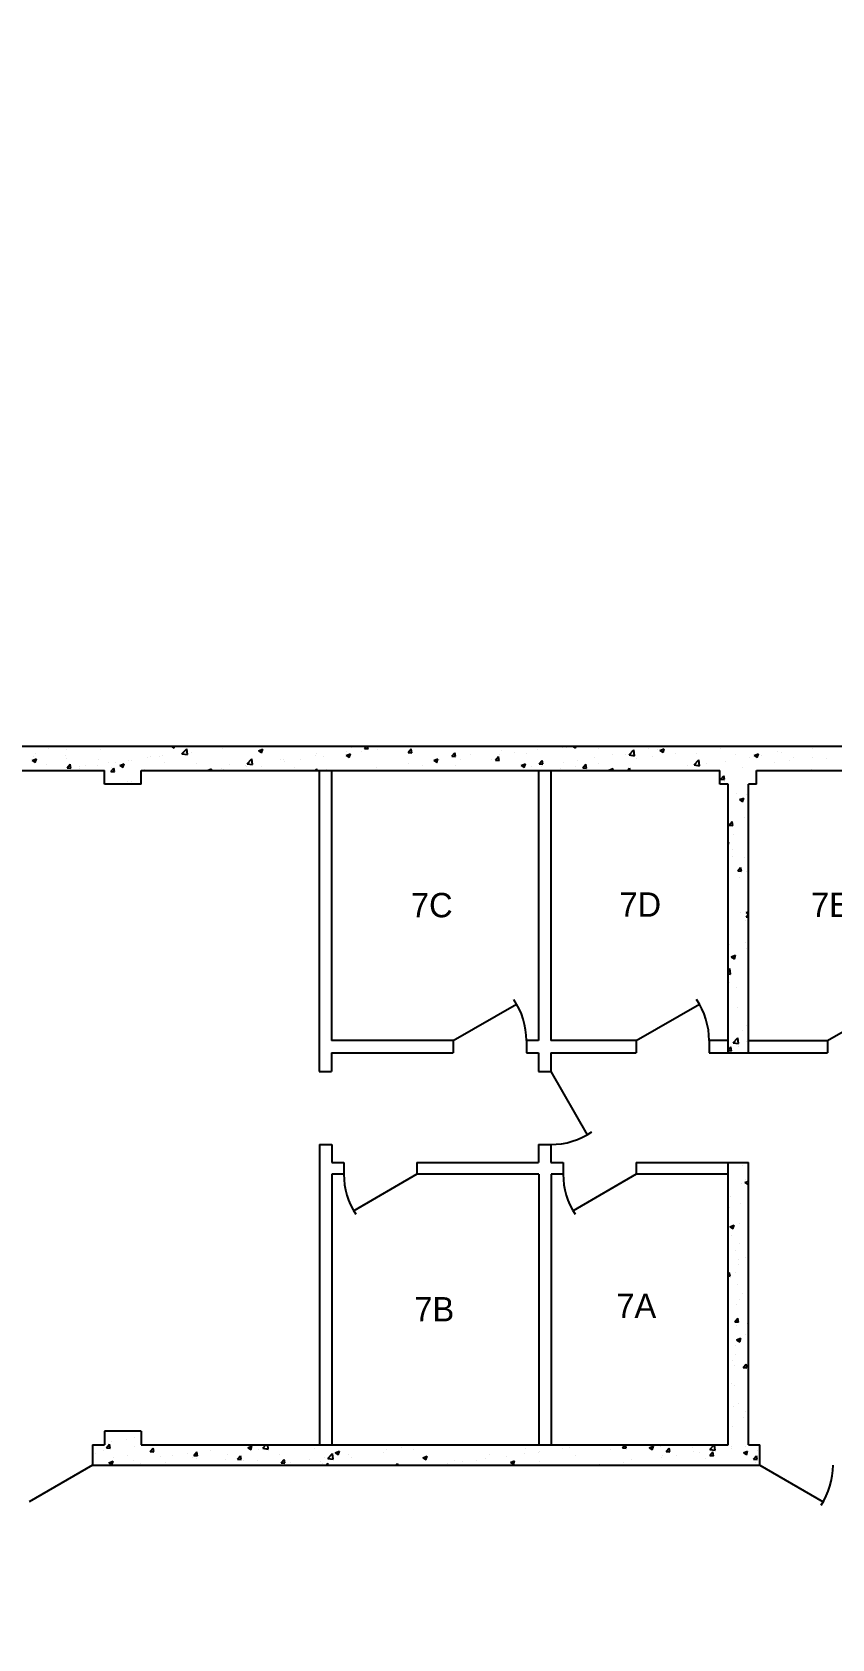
# Model space of a CAD drawing. Header units: inches. Extents: x -34849 to 37501, y -26482 to 39290.
# Drawn here: x 802 to 1196, y 13444 to 14235 of the extents above; entities that cross this region are included whole.
import ezdxf
from ezdxf.enums import TextEntityAlignment as Align

# ---------------------------------------------------------------- set-up
doc = ezdxf.new("R2010")
doc.units = ezdxf.units.IN
doc.header["$MEASUREMENT"] = 0
for name, color, linetype in [('035$01DOOR', 150, 'Continuous'), ('035$01OFFICE', 7, 'Continuous'), ('035$01OUT', 7, 'Continuous'), ('035$01WAL', 7, 'Continuous'), ('035$04OFF', 7, 'Continuous')]:
    doc.layers.add(name, color=color, linetype=linetype)

# ---------------------------------------------------------------- blocks, each defined once
blk = doc.blocks.new('OFFICE')
at = {"color": 2, "linetype": 'Continuous'}
blk.add_attdef('OFFICE', text='', height=12, dxfattribs=at).set_placement((0, 0), align=Align.MIDDLE)

msp = doc.modelspace()

# ---------------------------------------------------------------- linework, layer by layer
at = {"layer": '035$01DOOR'}
for p, q in [((1009.08, 13738.61), (1040.26, 13756.61)), ((1099.08, 13738.61), (1130.26, 13756.61)), ((1193.38, 13738.61), (1224.55, 13756.61)), ((1057.08, 13723.49), (1075.08, 13692.31)), ((991.21, 13672.86), (960.04, 13654.86)), ((1099.21, 13672.86), (1068.04, 13654.86)), ((831.38, 13529.61), (800.2, 13511.61)), ((1160.08, 13529.61), (1191.26, 13511.61))]:
    msp.add_line(p, q, dxfattribs=at)
for centre, start, end in [((1009.08, 13738.61), 0, 34.22322), ((1099.08, 13738.61), 0, 34.22322), ((1057.08, 13723.49), 270, 304.22604), ((991.21, 13672.86), 180, 213.16616), ((1099.21, 13672.86), 180, 213.16616), ((1160.08, 13529.61), 326.83384, 0)]:
    msp.add_arc(centre, 36, start, end, dxfattribs=at)
at = {"layer": '035$01OUT', "linetype": 'Continuous'}
for p, q in [((-53.62, 13883.61), (2051.38, 13883.61)), ((552.38, 13871.61), (837.38, 13871.61)), ((837.38, 13864.86), (837.38, 13871.61)), ((855.38, 13864.86), (837.38, 13864.86)), ((855.38, 13871.61), (1140.39, 13871.61)), ((855.38, 13864.86), (855.38, 13871.61)), ((1140.39, 13864.86), (1140.39, 13871.61)), ((1144.39, 13864.86), (1140.39, 13864.86)), ((1158.39, 13864.86), (1154.39, 13864.86)), ((1158.39, 13871.61), (1443.38, 13871.61)), ((1158.39, 13864.86), (1158.39, 13871.61))]:
    msp.add_line(p, q, dxfattribs=at)
at = {"layer": '035$01OUT'}
for p, q in [((809.57, 13882.39), (809.57, 13882.39)), ((818.59, 13881.95), (818.59, 13881.95)), ((835.47, 13881.92), (835.47, 13881.92)), ((870.27, 13883.61), (871.58, 13882.73)), ((871.58, 13882.73), (871.88, 13883.61)), ((875.49, 13879.87), (877.83, 13882.3)), ((877.31, 13880.52), (877.31, 13880.52)), ((877.65, 13881.34), (877.65, 13881.34)), ((878.16, 13879.45), (877.83, 13882.3)), ((879.95, 13880.5), (879.95, 13880.5)), ((895.35, 13882.61), (895.35, 13882.61)), ((896.26, 13883.01), (896.26, 13883.01)), ((913.2, 13881.33), (915.3, 13882.14)), ((913.2, 13881.33), (914.69, 13880.33)), ((914.69, 13880.32), (915.3, 13882.14)), ((956.28, 13880.82), (956.28, 13880.82)), ((959.09, 13882.86), (959.09, 13882.86)), ((964.01, 13881.14), (964.01, 13881.14)), ((965.36, 13882.36), (966.41, 13883.61)), ((965.36, 13882.36), (967.15, 13882.2)), ((967.15, 13882.2), (966.89, 13883.61)), ((971.52, 13882.13), (971.52, 13882.13)), ((971.86, 13883.07), (971.86, 13883.07)), ((986.88, 13880.47), (988.32, 13882.2)), ((986.88, 13880.47), (988.67, 13880.32)), ((988.67, 13880.32), (988.32, 13882.2)), ((1008.39, 13878.59), (1009.84, 13880.31)), ((1010.19, 13878.43), (1009.84, 13880.31)), ((1033.03, 13881.48), (1033.03, 13881.48)), ((1039.26, 13880.25), (1039.26, 13880.25)), ((1048.19, 13883.4), (1048.19, 13883.4)), ((1048.64, 13883.54), (1048.64, 13883.54)), ((1050.62, 13881.75), (1050.62, 13881.75)), ((1062.82, 13882.97), (1062.82, 13882.97)), ((1064.65, 13882.86), (1064.65, 13882.86)), ((1068.03, 13883.61), (1069.24, 13882.79)), ((1069.24, 13882.79), (1069.52, 13883.61)), ((1080.67, 13882.19), (1080.67, 13882.19)), ((1095.63, 13879.3), (1097.97, 13881.73)), ((1096.68, 13881.51), (1096.68, 13881.51)), ((1098.3, 13878.88), (1097.97, 13881.73)), ((1105, 13882.39), (1105, 13882.39)), ((1109.54, 13881.95), (1109.54, 13881.95)), ((1110.86, 13881.4), (1112.96, 13882.2)), ((1110.86, 13881.4), (1112.35, 13880.39)), ((1112.36, 13880.39), (1112.96, 13882.2)), ((1112.7, 13880.83), (1112.7, 13880.83)), ((1128.71, 13880.16), (1128.71, 13880.16)), ((1140.63, 13882.37), (1140.63, 13882.37)), ((1148.14, 13883.36), (1148.14, 13883.36)), ((1168.95, 13880.9), (1168.95, 13880.9)), ((1170.72, 13880.35), (1170.72, 13880.35)), ((1185.87, 13882.28), (1185.87, 13882.28)), ((801.77, 13876.46), (803.87, 13877.27)), ((801.77, 13876.46), (803.26, 13875.45)), ((802.58, 13878.36), (802.58, 13878.36)), ((803.26, 13875.45), (803.87, 13877.27)), ((803.44, 13880.03), (803.44, 13880.03)), ((808.9, 13874.33), (808.9, 13874.33)), ((817.97, 13878.92), (817.97, 13878.92)), ((818.59, 13877.68), (818.59, 13877.68)), ((818.9, 13872.97), (820.34, 13874.69)), ((818.9, 13872.97), (820.69, 13872.81)), ((820.69, 13872.81), (820.34, 13874.69)), ((820.62, 13873.05), (820.62, 13873.05)), ((824.92, 13873.65), (824.92, 13873.65)), ((825.16, 13872.33), (825.16, 13872.33)), ((828.13, 13874.04), (828.13, 13874.04)), ((833.81, 13874.21), (833.81, 13874.21)), ((834.6, 13877.01), (834.6, 13877.01)), ((839.5, 13875.54), (839.5, 13875.54)), ((840.41, 13871.09), (841.86, 13872.81)), ((840.93, 13872.98), (840.93, 13872.98)), ((842.21, 13870.93), (841.86, 13872.81)), ((842.66, 13875.33), (842.66, 13875.33)), ((844.88, 13874.06), (846.98, 13874.87)), ((844.88, 13874.06), (846.37, 13873.05)), ((846.37, 13873.05), (846.98, 13874.86)), ((849.21, 13876.33), (849.21, 13876.33)), ((850.62, 13876.33), (850.62, 13876.33)), ((856.94, 13872.3), (856.94, 13872.3)), ((858.44, 13878.03), (858.44, 13878.03)), ((860.15, 13878.34), (860.15, 13878.34)), ((864.37, 13878.25), (864.37, 13878.25)), ((865.95, 13879.02), (865.95, 13879.02)), ((866.63, 13875.65), (866.63, 13875.65)), ((875.49, 13879.87), (878.16, 13879.45)), ((882.65, 13874.98), (882.65, 13874.98)), ((887.99, 13871.66), (890.09, 13872.46)), ((889.81, 13871.61), (890.1, 13872.46)), ((894.99, 13872.62), (894.99, 13872.62)), ((898.66, 13874.3), (898.66, 13874.3)), ((906.6, 13873.85), (906.6, 13873.85)), ((907.24, 13873.66), (907.24, 13873.66)), ((907.51, 13874.9), (909.84, 13877.34)), ((907.51, 13874.9), (910.17, 13874.49)), ((910.18, 13874.49), (909.84, 13877.34)), ((910.14, 13874.54), (910.14, 13874.54)), ((914.68, 13873.62), (914.68, 13873.62)), ((924.1, 13876.85), (924.1, 13876.85)), ((925.72, 13876.79), (925.72, 13876.79)), ((926.19, 13876.16), (926.19, 13876.16)), ((930.69, 13872.95), (930.69, 13872.95)), ((933.7, 13877.15), (933.7, 13877.15)), ((941.12, 13878.9), (941.12, 13878.9)), ((941.13, 13871.61), (941.86, 13872.37)), ((941.59, 13879.85), (941.59, 13879.85)), ((941.95, 13871.61), (941.86, 13872.37)), ((945.06, 13878.64), (945.06, 13878.64)), ((946.71, 13872.27), (946.71, 13872.27)), ((956.31, 13878.93), (958.41, 13879.74)), ((956.31, 13878.93), (957.81, 13877.92)), ((957.81, 13877.92), (958.42, 13879.73)), ((971.49, 13873.09), (971.49, 13873.09)), ((986.9, 13875.2), (986.9, 13875.2)), ((993.93, 13874.28), (993.93, 13874.28)), ((999.43, 13876.53), (1001.53, 13877.33)), ((999.43, 13876.53), (1000.92, 13875.52)), ((1000.92, 13875.52), (1001.53, 13877.33)), ((1001.44, 13875.27), (1001.44, 13875.27)), ((1002.05, 13877.12), (1002.05, 13877.12)), ((1008.39, 13878.59), (1010.19, 13878.43)), ((1010.34, 13873.96), (1010.34, 13873.96)), ((1012.8, 13876.77), (1012.8, 13876.77)), ((1017.63, 13879.37), (1017.63, 13879.37)), ((1027.83, 13876.97), (1027.83, 13876.97)), ((1029.91, 13876.71), (1031.36, 13878.43)), ((1029.91, 13876.71), (1031.7, 13876.55)), ((1031.71, 13876.55), (1031.36, 13878.43)), ((1031.75, 13879.26), (1031.75, 13879.26)), ((1042.54, 13874.12), (1044.64, 13874.93)), ((1042.54, 13874.12), (1044.03, 13873.12)), ((1044.04, 13873.12), (1044.64, 13874.93)), ((1045.33, 13879.97), (1045.33, 13879.97)), ((1047.82, 13873.42), (1047.82, 13873.42)), ((1051.43, 13874.83), (1052.88, 13876.55)), ((1051.43, 13874.83), (1053.22, 13874.67)), ((1052.52, 13873.38), (1052.52, 13873.38)), ((1053.22, 13874.67), (1052.88, 13876.55)), ((1061.68, 13872.41), (1061.68, 13872.41)), ((1063.4, 13875.66), (1063.4, 13875.66)), ((1069.19, 13873.4), (1069.19, 13873.4)), ((1070.01, 13876.39), (1070.01, 13876.39)), ((1072.95, 13872.94), (1074.39, 13874.67)), ((1072.95, 13872.94), (1074.74, 13872.79)), ((1074.74, 13872.79), (1074.39, 13874.67)), ((1078.81, 13877.78), (1078.81, 13877.78)), ((1080.55, 13874.89), (1080.55, 13874.89)), ((1085.66, 13871.72), (1087.76, 13872.53)), ((1087.45, 13871.61), (1087.76, 13872.53)), ((1087.51, 13879.39), (1087.51, 13879.39)), ((1093.96, 13879.7), (1093.96, 13879.7)), ((1094.93, 13871.61), (1095.91, 13872.78)), ((1095.63, 13879.3), (1098.3, 13878.88)), ((1096.13, 13871.61), (1095.91, 13872.78)), ((1099.5, 13877.39), (1099.5, 13877.39)), ((1107.01, 13878.38), (1107.01, 13878.38)), ((1118.37, 13879.87), (1118.37, 13879.87)), ((1124.58, 13874.07), (1124.58, 13874.07)), ((1127.65, 13874.33), (1129.99, 13876.77)), ((1127.65, 13874.33), (1130.32, 13873.92)), ((1130.32, 13873.92), (1129.99, 13876.77)), ((1133.95, 13874.9), (1133.95, 13874.9)), ((1143.05, 13875.99), (1143.05, 13875.99)), ((1148.04, 13879.48), (1148.04, 13879.48)), ((1151.61, 13873.02), (1151.61, 13873.02)), ((1154.76, 13877.9), (1154.76, 13877.9)), ((1157.29, 13878.99), (1159.39, 13879.8)), ((1157.29, 13878.99), (1158.78, 13877.99)), ((1158.63, 13878.24), (1158.63, 13878.24)), ((1158.78, 13877.99), (1159.39, 13879.8)), ((1160.74, 13878.8), (1160.74, 13878.8)), ((1167.24, 13875.51), (1167.24, 13875.51)), ((1174.75, 13876.5), (1174.75, 13876.5)), ((1176.75, 13878.13), (1176.75, 13878.13)), ((1185.51, 13872.29), (1185.51, 13872.29)), ((1186.11, 13878), (1186.11, 13878)), ((1192.77, 13877.45), (1192.77, 13877.45)), ((818.23, 13871.96), (818.23, 13871.96)), ((840.41, 13871.09), (842.21, 13870.93)), ((848.85, 13866.34), (848.85, 13866.34)), ((850.55, 13866.2), (850.55, 13866.2)), ((872.96, 13871.62), (872.96, 13871.62)), ((887.99, 13871.66), (888.06, 13871.61)), ((895.88, 13872.17), (895.88, 13872.17)), ((974.99, 13871.79), (974.99, 13871.79)), ((1085.66, 13871.72), (1085.82, 13871.61)), ((1109.18, 13871.96), (1109.18, 13871.96)), ((1116.46, 13871.89), (1116.46, 13871.89)), ((1140.81, 13867.3), (1142.26, 13869.02)), ((1140.81, 13867.3), (1142.61, 13867.14)), ((1142.61, 13867.14), (1142.26, 13869.02)), ((1142.68, 13866.01), (1142.68, 13866.01)), ((1158.26, 13868.26), (1158.26, 13868.26)), ((1161.82, 13871.61), (1162, 13871.8)), ((1162.03, 13871.61), (1162.01, 13871.8))]:
    msp.add_line(p, q, dxfattribs=at)
at = {"layer": '035$01WAL'}
for p, q in [((943.08, 13871.61), (943.08, 13723.49)), ((949.08, 13871.61), (949.08, 13738.61)), ((1051.08, 13871.61), (1051.08, 13738.61)), ((1057.08, 13871.61), (1057.08, 13738.61)), ((1148.52, 13860.12), (1148.52, 13860.12)), ((1149.99, 13857.24), (1152.09, 13858.05)), ((1149.99, 13857.24), (1151.48, 13856.23)), ((1151.48, 13856.23), (1152.09, 13858.05)), ((1153.52, 13860), (1153.52, 13860)), ((1144.98, 13844.73), (1146.42, 13846.45)), ((1144.98, 13844.73), (1146.77, 13844.57)), ((1146.77, 13844.57), (1146.42, 13846.45)), ((1152.24, 13848.22), (1152.24, 13848.22)), ((1154.39, 13841.01), (1154.39, 13841.01)), ((1144.39, 13835.11), (1144.79, 13836.29)), ((1144.39, 13836.14), (1144.79, 13836.29)), ((1146.4, 13832.89), (1146.4, 13832.89)), ((1146.88, 13840.02), (1146.88, 13840.02)), ((1146.5, 13829.17), (1146.5, 13829.17)), ((1152.73, 13828.86), (1152.73, 13828.86)), ((1149.14, 13822.16), (1150.58, 13823.89)), ((1149.14, 13822.16), (1150.93, 13822.01)), ((1149.97, 13818.84), (1149.97, 13818.84)), ((1150.93, 13822.01), (1150.59, 13823.89)), ((1153.44, 13822.01), (1153.44, 13822.01)), ((1150.6, 13801.64), (1150.6, 13801.64)), ((1153.3, 13801.65), (1154.39, 13802.07)), ((1153.3, 13801.65), (1154.39, 13800.91)), ((1153.13, 13797.67), (1153.13, 13797.67)), ((1153.3, 13799.6), (1154.39, 13800.9)), ((1153.3, 13799.6), (1154.39, 13799.5)), ((1144.64, 13786.39), (1144.64, 13786.39)), ((1145.24, 13785.83), (1145.24, 13785.83)), ((1152.75, 13786.82), (1152.75, 13786.82)), ((1146, 13779.9), (1148.1, 13780.7)), ((1146, 13779.9), (1147.49, 13778.89)), ((1147.49, 13778.89), (1148.1, 13780.7)), ((1153.35, 13784.02), (1153.35, 13784.02)), ((1144.39, 13773.33), (1145.23, 13774.2)), ((1144.39, 13771.53), (1145.56, 13771.35)), ((1144.85, 13774.99), (1144.85, 13774.99)), ((1145.56, 13771.35), (1145.23, 13774.2)), ((1145.12, 13767.03), (1145.12, 13767.03)), ((1148.32, 13764.65), (1148.32, 13764.65)), ((1148.84, 13755.13), (1148.84, 13755.13)), ((1154.25, 13758.4), (1154.25, 13758.4)), ((1153.26, 13746.03), (1153.26, 13746.03)), ((1153.89, 13748.41), (1153.89, 13748.41)), ((1009.08, 13738.61), (949.08, 13738.61)), ((1009.08, 13738.61), (1009.08, 13732.61)), ((1045.08, 13738.61), (1045.08, 13732.61)), ((1051.08, 13738.61), (1045.08, 13738.61)), ((1099.08, 13738.61), (1057.08, 13738.61)), ((1099.08, 13738.61), (1099.08, 13732.61)), ((1135.08, 13738.61), (1135.08, 13732.61)), ((1144.39, 13738.61), (1135.08, 13738.61)), ((1146.87, 13737.58), (1149.21, 13740.01)), ((1149.54, 13737.16), (1149.21, 13740.01)), ((1151.49, 13743.48), (1151.49, 13743.48)), ((1153.52, 13738.43), (1153.52, 13738.43)), ((1154.39, 13738.61), (1193.38, 13738.61)), ((1193.38, 13738.61), (1193.38, 13732.61)), ((949.08, 13732.61), (1009.08, 13732.61)), ((949.08, 13732.61), (949.08, 13723.49)), ((1045.08, 13732.61), (1051.08, 13732.61)), ((1051.08, 13732.61), (1051.08, 13723.49)), ((1057.08, 13732.61), (1099.08, 13732.61)), ((1057.08, 13732.61), (1057.08, 13723.49)), ((1135.08, 13732.61), (1144.39, 13732.61)), ((1144.39, 13733.93), (1145.72, 13735.51)), ((1144.39, 13733.77), (1146.06, 13733.63)), ((1146.06, 13733.63), (1145.72, 13735.51)), ((1146.87, 13737.58), (1149.54, 13737.16)), ((1149.32, 13735.77), (1149.32, 13735.77)), ((1151.1, 13732.64), (1151.1, 13732.64)), ((1154.39, 13732.61), (1193.38, 13732.61)), ((943.08, 13723.49), (949.08, 13723.49)), ((1051.08, 13723.49), (1057.08, 13723.49)), ((943.21, 13687.49), (943.21, 13539.61)), ((943.21, 13687.49), (949.21, 13687.49)), ((949.21, 13687.49), (949.21, 13678.61)), ((1051.08, 13687.49), (1051.08, 13678.61)), ((1051.08, 13687.49), (1057.08, 13687.49)), ((1057.08, 13687.49), (1057.08, 13678.61)), ((949.21, 13678.61), (955.21, 13678.61)), ((955.21, 13678.61), (955.21, 13672.86)), ((991.21, 13678.61), (1051.08, 13678.61)), ((991.21, 13678.61), (991.21, 13672.86)), ((1057.08, 13678.61), (1063.21, 13678.61)), ((1063.21, 13678.61), (1063.21, 13672.86)), ((1099.21, 13678.61), (1144.39, 13678.61)), ((1099.21, 13678.61), (1099.21, 13672.86)), ((1149.46, 13678.46), (1149.46, 13678.46)), ((1151.33, 13678.51), (1151.33, 13678.51)), ((1151.41, 13677.29), (1151.41, 13677.29)), ((949.21, 13672.86), (949.21, 13539.61)), ((955.21, 13672.86), (949.21, 13672.86)), ((1051.21, 13672.86), (991.21, 13672.86)), ((1051.21, 13672.86), (1051.21, 13539.61)), ((1057.21, 13672.86), (1057.21, 13539.61)), ((1063.21, 13672.86), (1057.21, 13672.86)), ((1144.39, 13672.86), (1099.21, 13672.86)), ((1150.97, 13668.52), (1150.97, 13668.52)), ((1152.61, 13668.72), (1154.39, 13669.41)), ((1152.61, 13668.72), (1154.11, 13667.72)), ((1152.93, 13668.12), (1152.93, 13668.12)), ((1153.08, 13670.06), (1153.08, 13670.06)), ((1154.11, 13667.72), (1154.39, 13668.57)), ((1145.44, 13662.04), (1145.44, 13662.04)), ((1145.04, 13656.29), (1145.04, 13656.29)), ((1150.6, 13658.53), (1150.6, 13658.53)), ((1145.32, 13646.97), (1147.42, 13647.77)), ((1145.32, 13646.97), (1146.81, 13645.96)), ((1146.81, 13645.96), (1147.42, 13647.77)), ((1150.24, 13648.55), (1150.24, 13648.55)), ((1154.23, 13649.97), (1154.23, 13649.97)), ((1145.92, 13642.68), (1145.92, 13642.68)), ((1148.2, 13635.12), (1148.2, 13635.12)), ((1149.87, 13638.56), (1149.87, 13638.56)), ((1149.51, 13628.57), (1149.51, 13628.57)), ((1149.64, 13630.79), (1149.64, 13630.79)), ((1152.99, 13632.07), (1152.99, 13632.07)), ((1144.39, 13623.83), (1145.01, 13624.56)), ((1144.39, 13622.77), (1145.36, 13622.68)), ((1145.36, 13622.68), (1145.01, 13624.56)), ((1147.82, 13624.27), (1147.82, 13624.27)), ((1149.14, 13618.58), (1149.14, 13618.58)), ((1150.12, 13611.43), (1150.12, 13611.43)), ((1151.29, 13613.94), (1151.29, 13613.94)), ((1154.14, 13611.98), (1154.14, 13611.98)), ((1148.78, 13608.6), (1148.78, 13608.6)), ((1147.73, 13600.27), (1149.17, 13602)), ((1147.73, 13600.27), (1149.52, 13600.12)), ((1148.41, 13598.61), (1148.41, 13598.61)), ((1149.52, 13600.11), (1149.17, 13601.99)), ((1153.85, 13599.53), (1153.85, 13599.53)), ((1148.05, 13588.62), (1148.05, 13588.62)), ((1148.62, 13591.38), (1150.72, 13592.19)), ((1148.62, 13591.38), (1150.12, 13590.37)), ((1150.12, 13590.37), (1150.73, 13592.19)), ((1152.91, 13594.08), (1152.91, 13594.08)), ((1146.56, 13580.94), (1146.56, 13580.94)), ((1148, 13584.2), (1148, 13584.2)), ((1154.07, 13581.92), (1154.07, 13581.92)), ((1154.33, 13580.17), (1154.33, 13580.17)), ((1147.68, 13578.64), (1147.68, 13578.64)), ((1151.89, 13577.71), (1153.34, 13579.43)), ((1151.89, 13577.71), (1153.68, 13577.55)), ((1153.68, 13577.55), (1153.34, 13579.43)), ((1154.06, 13573.99), (1154.06, 13573.99)), ((1146.18, 13570.09), (1146.18, 13570.09)), ((1147.32, 13568.65), (1147.32, 13568.65)), ((1146.95, 13558.66), (1146.95, 13558.66)), ((1149.65, 13559.76), (1149.65, 13559.76)), ((1152.82, 13556.09), (1152.82, 13556.09)), ((1146.59, 13548.68), (1146.59, 13548.68)), ((1152.21, 13552.95), (1152.21, 13552.95)), ((840.7, 13541.1), (840.7, 13541.1)), ((848.21, 13542.09), (848.21, 13542.09)), ((852.17, 13543.03), (852.17, 13543.03)), ((832.81, 13535.22), (832.81, 13535.22)), ((836.81, 13536.77), (836.81, 13536.77)), ((838.3, 13538.25), (839.74, 13539.97)), ((838.3, 13538.25), (840.09, 13538.09)), ((840.09, 13538.09), (839.75, 13539.97)), ((841.86, 13533.44), (841.86, 13533.44)), ((848.82, 13534.55), (848.82, 13534.55)), ((851.96, 13538.7), (851.96, 13538.7)), ((859.36, 13536.44), (859.36, 13536.44)), ((859.82, 13536.36), (861.26, 13538.09)), ((859.82, 13536.36), (861.61, 13536.21)), ((861.61, 13536.21), (861.26, 13538.09)), ((864.83, 13533.87), (864.83, 13533.87)), ((866.1, 13539.61), (866.22, 13539.53)), ((866.22, 13539.53), (866.25, 13539.61)), ((870.63, 13534.25), (870.63, 13534.25)), ((870.85, 13539.44), (870.85, 13539.44)), ((878.14, 13535.24), (878.14, 13535.24)), ((880.85, 13533.19), (880.85, 13533.19)), ((881.33, 13534.48), (882.78, 13536.21)), ((881.33, 13534.48), (883.13, 13534.33)), ((882.58, 13533.07), (882.58, 13533.07)), ((883.13, 13534.32), (882.78, 13536.2)), ((889.5, 13536.74), (889.5, 13536.74)), ((896.86, 13532.52), (896.86, 13532.52)), ((897.74, 13534.99), (897.74, 13534.99)), ((902.85, 13532.6), (904.3, 13534.32)), ((902.85, 13532.6), (904.64, 13532.44)), ((904.65, 13532.44), (904.3, 13534.32)), ((907.84, 13538.13), (909.94, 13538.94)), ((907.84, 13538.13), (909.34, 13537.12)), ((908.44, 13539.23), (908.44, 13539.23)), ((909.34, 13537.12), (909.94, 13538.94)), ((913.32, 13537.24), (913.32, 13537.24)), ((915.26, 13537.98), (916.83, 13539.61)), ((915.26, 13537.98), (917.93, 13537.56)), ((917.93, 13537.56), (917.69, 13539.61)), ((923.3, 13534.95), (923.3, 13534.95)), ((924.37, 13530.72), (925.82, 13532.44)), ((926.16, 13530.56), (925.82, 13532.44)), ((928.72, 13539.35), (928.72, 13539.35)), ((938.37, 13532.38), (938.37, 13532.38)), ((940.8, 13537.95), (940.8, 13537.95)), ((945.88, 13533.37), (945.88, 13533.37)), ((947.28, 13533.01), (949.62, 13535.45)), ((947.28, 13533.01), (949.95, 13532.6)), ((949.95, 13532.6), (949.62, 13535.45)), ((950.96, 13535.73), (953.06, 13536.53)), ((950.96, 13535.73), (952.45, 13534.72)), ((952.45, 13534.72), (953.06, 13536.53)), ((957.24, 13534.86), (957.24, 13534.86)), ((959.09, 13533.54), (959.09, 13533.54)), ((974.49, 13535.65), (974.49, 13535.65)), ((976.19, 13537.36), (976.19, 13537.36)), ((983.7, 13538.34), (983.7, 13538.34)), ((989.65, 13537.57), (989.65, 13537.57)), ((994.07, 13533.33), (996.17, 13534.13)), ((994.07, 13533.33), (995.56, 13532.32)), ((995.56, 13532.32), (996.17, 13534.13)), ((1024.99, 13532.99), (1024.99, 13532.99)), ((1027.04, 13535.07), (1027.04, 13535.07)), ((1035.42, 13533.86), (1035.42, 13533.86)), ((1043.94, 13535.48), (1043.94, 13535.48)), ((1044.53, 13538.07), (1044.53, 13538.07)), ((1051, 13536.11), (1051, 13536.11)), ((1051.45, 13536.47), (1051.45, 13536.47)), ((1062.81, 13537.97), (1062.81, 13537.97)), ((1063.85, 13539.61), (1063.88, 13539.59)), ((1063.88, 13539.59), (1063.89, 13539.61)), ((1066.4, 13538.23), (1066.4, 13538.23)), ((1069.21, 13534.49), (1069.21, 13534.49)), ((1086.71, 13537.49), (1086.71, 13537.49)), ((1092.35, 13538.22), (1093.52, 13539.61)), ((1092.35, 13538.22), (1094.14, 13538.07)), ((1094.14, 13538.06), (1093.86, 13539.61)), ((1096.77, 13532.41), (1096.77, 13532.41)), ((1105.51, 13538.2), (1107.61, 13539)), ((1105.51, 13538.2), (1107, 13537.19)), ((1107, 13537.19), (1107.61, 13539)), ((1110.9, 13539.05), (1110.9, 13539.05)), ((1111.68, 13533.61), (1111.68, 13533.61)), ((1112.18, 13534.52), (1112.18, 13534.52)), ((1113.87, 13536.34), (1115.31, 13538.06)), ((1113.87, 13536.34), (1115.66, 13536.18)), ((1115.66, 13536.18), (1115.31, 13538.06)), ((1119.19, 13534.59), (1119.19, 13534.59)), ((1126.91, 13538.37), (1126.91, 13538.37)), ((1127.33, 13536.44), (1127.33, 13536.44)), ((1130.55, 13536.09), (1130.55, 13536.09)), ((1133.16, 13533), (1133.16, 13533)), ((1135.38, 13534.46), (1136.83, 13536.18)), ((1135.38, 13534.46), (1137.18, 13534.3)), ((1135.41, 13537.41), (1137.52, 13539.61)), ((1135.41, 13537.41), (1138.07, 13536.99)), ((1137.18, 13534.3), (1136.83, 13536.18)), ((1138.08, 13536.99), (1137.77, 13539.61)), ((1146.23, 13538.69), (1146.23, 13538.69)), ((1146.24, 13537.7), (1146.24, 13537.7)), ((1151.93, 13535.79), (1154.03, 13536.6)), ((1151.93, 13535.79), (1153.42, 13534.79)), ((1152.81, 13538.59), (1152.81, 13538.59)), ((1153.43, 13534.79), (1154.03, 13536.6)), ((1153.97, 13536), (1153.97, 13536)), ((1156.9, 13532.57), (1158.35, 13534.3)), ((1156.9, 13532.57), (1158.7, 13532.42)), ((1157.01, 13539.57), (1157.01, 13539.57)), ((1158.7, 13532.42), (1158.35, 13534.3)), ((1158.94, 13537.02), (1158.94, 13537.02)), ((839.13, 13531.19), (839.13, 13531.19)), ((839.52, 13530.86), (841.62, 13531.66)), ((839.52, 13530.86), (841.01, 13529.85)), ((840.32, 13530.26), (840.32, 13530.26)), ((841.02, 13529.85), (841.62, 13531.66)), ((851.68, 13531.76), (851.68, 13531.76)), ((855.15, 13530.52), (855.15, 13530.52)), ((867.18, 13530.96), (867.18, 13530.96)), ((871.16, 13529.84), (871.16, 13529.84)), ((905.8, 13531.95), (905.8, 13531.95)), ((912.88, 13531.84), (912.88, 13531.84)), ((919.42, 13529.88), (919.42, 13529.88)), ((924.37, 13530.72), (926.16, 13530.56)), ((928.89, 13531.16), (928.89, 13531.16)), ((943.51, 13531.29), (943.51, 13531.29)), ((944.91, 13530.49), (944.91, 13530.49)), ((946.54, 13529.61), (947.33, 13530.56)), ((947.51, 13529.61), (947.33, 13530.56)), ((960.92, 13529.81), (960.92, 13529.81)), ((980.8, 13529.61), (981.63, 13530.48)), ((981.74, 13529.61), (981.64, 13530.48)), ((1004.86, 13529.83), (1004.86, 13529.83)), ((1006.12, 13530.5), (1006.12, 13530.5)), ((1009.54, 13532.07), (1009.54, 13532.07)), ((1013.63, 13531.49), (1013.63, 13531.49)), ((1020.27, 13531.94), (1020.27, 13531.94)), ((1037.18, 13530.92), (1039.29, 13531.73)), ((1037.18, 13530.92), (1038.68, 13529.92)), ((1038.68, 13529.92), (1039.29, 13531.73)), ((1051.72, 13531.49), (1051.72, 13531.49)), ((1081.19, 13530.16), (1081.19, 13530.16)), ((1081.37, 13529.62), (1081.37, 13529.62)), ((1092.73, 13531.11), (1092.73, 13531.11)), ((1115.66, 13530), (1115.66, 13530)), ((1157.95, 13530.82), (1157.95, 13530.82))]:
    msp.add_line(p, q, dxfattribs=at)
at = {"layer": '035$01WAL', "linetype": 'Continuous'}
for p, q in [((1144.39, 13732.61), (1144.39, 13864.86)), ((1154.39, 13732.61), (1154.39, 13864.86)), ((1144.24, 13732.61), (1154.39, 13732.61)), ((1144.24, 13678.61), (1154.39, 13678.61)), ((1144.39, 13539.61), (1144.39, 13678.61)), ((1154.39, 13539.61), (1154.39, 13678.61)), ((837.38, 13546.36), (837.38, 13539.61)), ((855.38, 13546.36), (837.38, 13546.36)), ((855.38, 13546.36), (855.38, 13539.61)), ((831.38, 13539.61), (837.38, 13539.61)), ((831.38, 13539.61), (831.38, 13529.61)), ((855.38, 13539.61), (1144.39, 13539.61)), ((1154.39, 13539.61), (1160.08, 13539.61)), ((1160.08, 13529.61), (1160.08, 13539.61)), ((831.38, 13529.61), (1160.08, 13529.61))]:
    msp.add_line(p, q, dxfattribs=at)
at = {"layer": '035$04OFF', "color": 1}
msp.add_circle((4615.61, 6404.23, 0), 32885.87, dxfattribs=at)

# ---------------------------------------------------------------- block references
at = {"layer": '035$01OFFICE', "color": 7}
ref = msp.add_blockref('OFFICE', (998.49, 13805.33), dxfattribs=at)
ref.add_attrib('OFFICE', '7C', dxfattribs={"layer": '0', "color": 7, "linetype": 'Continuous', "height": 12}).set_placement((998.49, 13805.33, 0), align=Align.MIDDLE)
ref = msp.add_blockref('OFFICE', (1101.17, 13805.61), dxfattribs=at)
ref.add_attrib('OFFICE', '7D', dxfattribs={"layer": '0', "color": 7, "linetype": 'Continuous', "height": 12}).set_placement((1101.17, 13805.61, 0), align=Align.MIDDLE)
ref = msp.add_blockref('OFFICE', (1195.06, 13805.49), dxfattribs=at)
ref.add_attrib('OFFICE', '7E', dxfattribs={"layer": '0', "color": 7, "linetype": 'Continuous', "height": 12}).set_placement((1195.06, 13805.49, 0), align=Align.MIDDLE)
ref = msp.add_blockref('OFFICE', (999.72, 13606.41), dxfattribs=at)
ref.add_attrib('OFFICE', '7B', dxfattribs={"layer": '0', "color": 7, "linetype": 'Continuous', "height": 12}).set_placement((999.72, 13606.41, 0), align=Align.MIDDLE)
ref = msp.add_blockref('OFFICE', (1099.2, 13608.13), dxfattribs=at)
ref.add_attrib('OFFICE', '7A', dxfattribs={"layer": '0', "color": 7, "linetype": 'Continuous', "height": 12}).set_placement((1099.2, 13608.13, 0), align=Align.MIDDLE)

doc.saveas('drawing.dxf')
